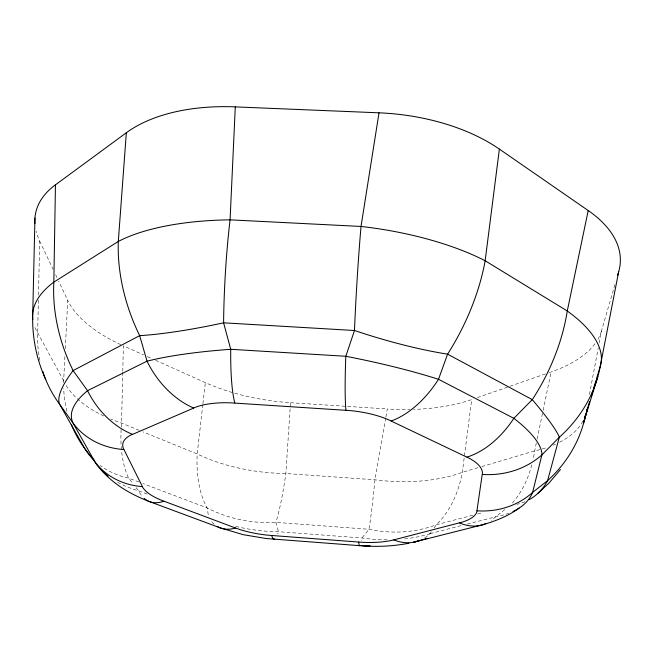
<?xml version="1.0" encoding="UTF-8"?>
<svg xmlns="http://www.w3.org/2000/svg" width="653" height="653" viewBox="0 0 653 653"><rect width="100%" height="100%" fill="white"/><g stroke="black" fill="none" stroke-linecap="round" stroke-linejoin="round"><path stroke-width="0.49" stroke-dasharray="3.27 2.45" d="M38.396 300.119L37.678 332.728A149.145 128.494 -16.3 0 0 40.257 361.991M38.503 295.025L39.686 241.022A144.917 74.401 10.7 0 1 36.127 231.195M122.756 372.275L121.556 423.128A138.469 68.141 -65.4 0 0 128.649 478.11L133.024 483.702M122.78 371.255L123.376 345.829L143.636 354.93M63.619 382.699A138.501 121.784 -17 0 1 63.659 380.838L64.99 354.677M65.292 348.637L67.749 300.331L58.68 281.174M155.61 360.301L205.336 382.625A126.339 57.799 7.3 0 0 290.512 402.713L285.859 473.531A132.698 17.174 -86.2 0 1 275.909 522.376L278.505 531.705A66.002 8.146 -85.9 0 1 277.745 533.991M202.805 404.729L197.19 453.949A132.502 72.516 -65.5 0 0 207.083 507.903L208.691 517.143M202.928 403.725L205.336 382.625M385.719 417.953L374.928 479.8A133.726 7.126 -86.3 0 1 368.969 529.297L361.982 537.966A66.451 3.787 -86.2 0 1 361.55 540.3M385.899 416.957L387.286 408.974A127.531 58.729 4.8 0 0 409.774 409.513M589.439 394.51L598.246 347.927M599.185 342.972L601.437 331.079L615.567 282.382M536.317 443.02L534.676 450.913A141.097 90 69.6 0 1 533.134 459.32M537.141 439.069L542.896 411.423M543.1 410.435L551.116 371.932L549.206 372.602M424.801 537.811A67.357 45.473 72.5 0 0 430.107 533.607L431.804 531.199M434.057 527.983L436.318 524.775A133.441 90.751 69.8 0 0 462.308 472.331L471.703 399.563A127.531 58.729 4.8 0 1 413.52 409.415M504.785 509.634L495.627 516.817A70.769 45.147 72.1 0 1 491.211 520.596M477.449 397.563L509.022 386.584M509.977 386.25L548.242 372.936M477.955 467.695L462.308 472.331A133.636 74.336 10.3 0 1 374.928 479.8L285.859 473.531A132.486 74.842 4.1 0 1 197.19 453.949L143.031 431.878M481.865 466.544L534.676 450.913A141.938 70.198 14 0 0 547.01 447.476M472.731 515.241L436.318 524.775A133.318 116.577 44.3 0 1 368.969 529.297L275.909 522.376A132.143 121.238 -19 0 1 207.083 507.903L142.819 483.498M477.653 513.952L482.575 512.662M430.107 533.607L462.381 525.339M467.27 524.081L495.627 516.817A132.069 63.561 24.1 0 0 508.76 513.274M290.512 402.713L387.286 408.974M147.178 494.076L138.656 490.885A129.98 69.104 -10.1 0 1 116.144 481.465M139.04 482.061L128.649 478.11A138.616 93.11 -42.2 0 1 100.17 465.385M139.293 430.351L121.556 423.128A139.024 71.74 -0.6 0 1 110.757 419.087M147.317 356.579L150.998 358.236M136.151 487.693L138.656 490.885A69.136 33.98 -67.1 0 0 142.085 496.264M63.659 380.838L37.678 332.728A150.051 65.243 -1.2 0 1 34.176 325.39M39.686 241.022L53.064 269.305M55.66 274.782L56.95 277.525M531.836 464.748A141.097 90 69.6 0 1 512.14 503.3M582.9 421.152A141.938 70.198 14 0 1 559.164 442.456M555.621 444.13A141.938 70.198 14 0 1 553.124 445.199M524.922 501.733A141.481 79.119 55 0 1 516.841 504.345M103.77 415.985A139.024 71.74 -0.6 0 1 65.512 384.364M66.998 411.251A138.501 121.784 -17 0 1 63.676 388.282M601.454 331.079A136.281 66.026 2.7 0 1 597.96 339.217M594.965 343.772A136.281 66.026 2.7 0 1 551.124 371.941M430.131 533.623A126.021 78.793 16 0 1 402.444 539.117M387.115 539.811A126.021 78.793 16 0 1 361.982 537.99L278.505 531.705A125.156 80.768 0.8 0 1 233.692 525.861M120.748 344.637A133.196 63.333 9.6 0 1 67.732 300.331M214.143 524.139A66.5 35.915 -67.4 0 1 210.952 520.661"/><path stroke-width="0.98" d="M34.952 218.069L32.65 317.791C32.454 339.038 36.927 360.285 45.734 379.63M126.331 132.763L118.307 241.447A159.169 113.41 62.5 0 0 139.669 335.65L147.023 361.182A82.474 61.611 63.1 0 0 193.696 408.06L132.567 434.376A77.878 61.072 62.5 0 1 87.551 390.682L73.103 370.586A149.521 112.814 61.8 0 1 53.832 282.129L55.456 184.823L126.331 132.763A154.508 85.943 9.1 0 1 235.292 106.872M499.374 149.104L485.155 260.751A160.76 91.061 -61.2 0 1 447.607 354.163L438.498 379.295A83.682 50.093 -62 0 1 391.09 421.022L466.838 457.141A79.862 52.093 -61.7 0 0 513.854 418.32L532.293 399.644A152.794 95.591 -60.6 0 0 567.269 310.991L588.214 210.552L499.374 149.104A155.863 87.869 4.8 0 0 379.018 112.822L235.292 106.888L230.076 219.849A159.544 24.651 -87.1 0 0 223.587 322.819L230.738 349.298A83.731 13.191 -86.8 0 0 234.86 403.097L345.919 410.321A84.457 6.155 -86.6 0 1 345.812 356.293L354.481 330.5A161.038 10.26 -86.7 0 1 361.019 226.452L379.018 112.83M588.231 210.544A148.215 78.025 2.2 0 1 618.685 271.664L600.172 366.692L596.622 378.356M32.813 319.497A150.051 65.243 -1.2 0 1 53.832 282.129L118.307 241.447A159.259 58.166 2.6 0 1 230.076 219.849L361.019 226.452A160.605 56.966 8.6 0 1 485.155 260.751L567.269 310.991A153.169 63.039 13.3 0 1 600.172 366.692A152.565 133.783 2.8 0 1 559.327 437.241L541.9 454.888L532.603 492.435A132.069 63.561 24.1 0 1 512.964 511.519M583.513 423.519L587.684 407.864L583.913 421.585L597.879 376.438M617.542 275.558L618.669 271.664M586.867 410.443L589.528 401.693M591.3 395.857L592.777 391M593.373 389.057L596.034 380.307M560.437 469.548L549.018 483.04L537.745 493.529M519.086 508.124C507.201 516.768 493.301 522.025 479.163 525.649L413.431 542.268L426.948 538.423M274.799 539.092A66.002 8.146 -85.9 0 1 271.697 535.484L358.677 542.047A51.53 17.411 5.5 0 0 393.783 539.884L459.402 522.857A70.769 45.147 72.1 0 0 486.314 523.437M408.925 543.272C393.139 546.194 376.969 547.165 360.97 545.606L370.08 545.916L359.468 545.647L266.326 538.537L243.185 534.676L219.841 527.73L148.957 501.398C131.579 494.639 114.699 485.187 102.243 471.05M271.713 535.517A51.13 17.174 6.9 0 1 235.464 527.999L164.017 501.202A69.136 33.98 -67.1 0 1 144.158 498.386M513.854 418.32L438.498 379.295A145.064 21.255 11.3 0 0 345.812 356.277L230.738 349.298A144.142 24.773 -2.1 0 0 146.982 361.182L87.551 390.682A137.783 46.722 -10.7 0 0 73.128 423.242L94.734 461.557A71.128 62.99 -22.3 0 0 142.427 486.624L123.956 449.566A76.026 66.198 -21.4 0 1 73.169 423.234L59.594 404.223A149.145 128.494 -16.3 0 1 42.82 371.492M94.734 461.557L84.702 448.472L59.594 404.223A149.635 34.691 -36.1 0 1 73.103 370.586L139.669 335.65A159.136 26.593 -14.5 0 0 223.587 322.819L354.481 330.5A160.54 36.674 18.5 0 0 447.607 354.163L532.293 399.644A152.826 15.321 44.4 0 1 559.327 437.241L547.589 480.649A141.481 79.119 55 0 1 529.11 499.692M584.81 416.949A141.938 70.198 14 0 0 585.684 414.329A141.464 126.413 3.8 0 1 547.589 480.649L532.603 492.435A73.054 66.296 9 0 1 476.935 510.793L482.224 474.429A78.213 69.936 7.7 0 0 541.9 454.888M71.357 424.556A138.501 121.784 -17 0 0 84.702 448.472A138.616 93.11 -42.2 0 0 94.367 460.422M108.096 476.143A129.98 69.104 -10.1 0 1 94.693 461.565M513.887 418.328A139.954 39.653 21.8 0 1 541.949 454.904M34.927 223.579A144.917 74.401 10.7 0 1 55.44 184.815M466.928 457.116A58.395 22.145 4.3 0 1 482.338 474.437M477.041 510.801A54.444 19.247 4.4 0 1 459.475 522.89M419.765 540.431A67.357 45.473 72.5 0 1 393.71 539.851M359.999 545.541A66.451 3.787 -86.2 0 1 358.677 542.047M235.521 527.983A66.5 35.915 -67.4 0 1 217.18 526.383M163.96 501.226A53.424 18.578 8.1 0 1 142.33 486.616M123.841 449.558A57.301 21.288 8.6 0 1 132.469 434.335M193.598 408.011A60.5 23.965 7.7 0 1 234.843 403.04M345.91 410.264A60.958 24.398 5.6 0 1 391.171 420.989"/></g></svg>
